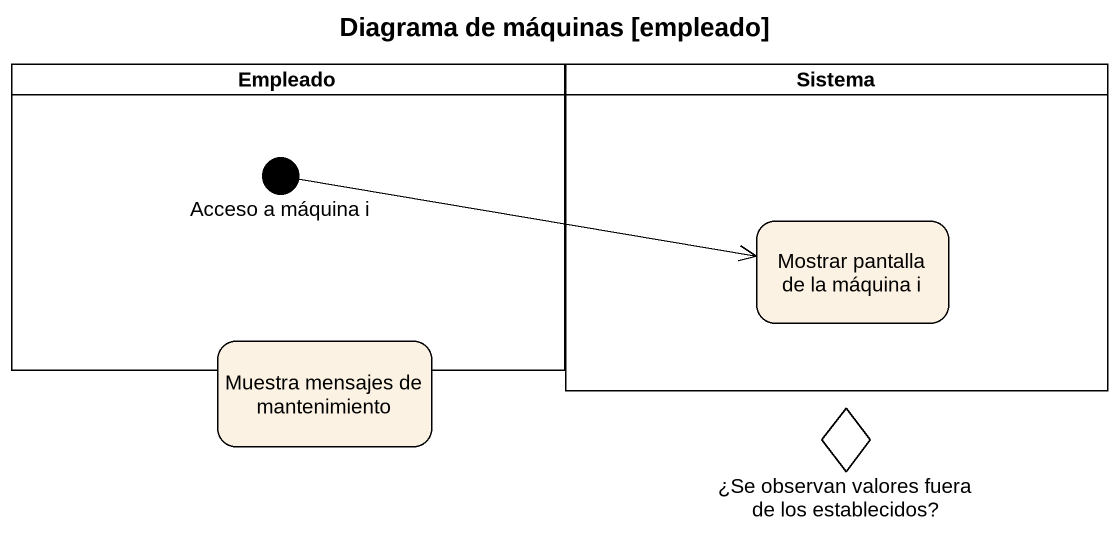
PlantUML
@startuml
title Diagrama de máquinas [empleado]
hide empty description
state Empleado <<partition>> {
  state "Acceso a máquina i" as Acceso_a_máquina_i <<start>>
}
state Sistema <<partition>> {
  state "Mostrar pantalla de la máquina i" as Mostrar_pantalla_de_la
}
state "Muestra mensajes de mantenimiento" as Muestra_mensajes_de
state "¿Se observan valores fuera de los establecidos?" as Se_observan_valores_fuera <<choice>>
Acceso_a_máquina_i -right-> Mostrar_pantalla_de_la
@enduml
